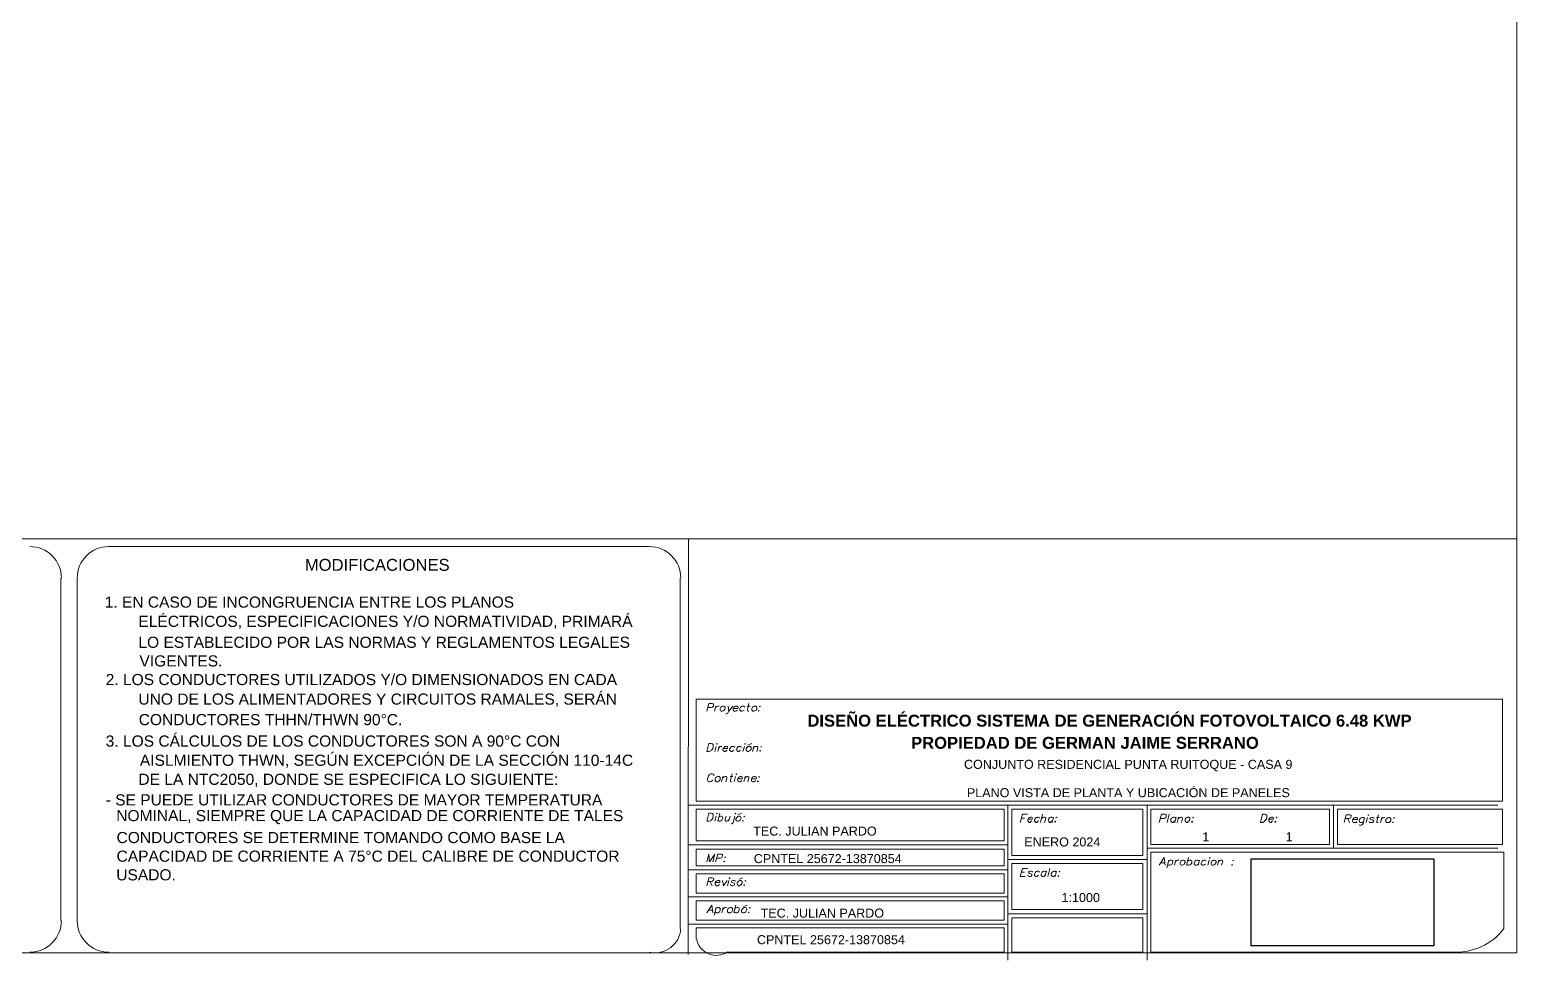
# Model space of a CAD drawing. Header units: millimetres. Extents: x 1187 to 4880, y 1334 to 3830.
# Drawn here: x 3444 to 4880, y 1334 to 2233 of the extents above; entities that cross this region are included whole.
import ezdxf

# ---------------------------------------------------------------- set-up
doc = ezdxf.new("R2010")
doc.units = ezdxf.units.MM
doc.layers.add('PDF_Geometría', color=7, linetype='Continuous')
doc.layers.add('PDF_Texto', color=7, linetype='Continuous')
doc.styles.add('PDF Arial', font='arial.ttf')
doc.styles.add('PDF Arial Bold', font='')
doc.styles.get('PDF Arial Bold').set_extended_font_data('Arial', bold=True)

msp = doc.modelspace()

# ---------------------------------------------------------------- linework, layer by layer
at = {"layer": 'PDF_Geometría', "lineweight": 9}
for points in [[(1187, 3830.1), (4879.6, 3830.1), (4879.6, 1341.5), (1187, 1341.5)], [(4098.3, 1578.4), (4101.4, 1578.4), (4102.8, 1578.7), (4103.1, 1579.1), (4103.8, 1579.8), (4104.1, 1581.1), (4103.8, 1581.8), (4103.4, 1582.1), (4102.4, 1582.5), (4099.4, 1582.5), (4097.3, 1575), (4099.4, 1582.5), (4102.4, 1582.5), (4103.4, 1582.1), (4103.8, 1581.8), (4104.1, 1581.1), (4103.8, 1579.8), (4103.1, 1579.1), (4102.8, 1578.7), (4101.4, 1578.4)], [(4138.1, 1575), (4137.4, 1575), (4136.7, 1575.3), (4136.7, 1576.4), (4138.1, 1582.5), (4136.7, 1576.4), (4136.7, 1575.3), (4137.4, 1575)], [(4106.2, 1579.8), (4104.8, 1575)], [(4109.2, 1579.8), (4107.9, 1579.8), (4107.2, 1579.4), (4106.2, 1578.7), (4105.5, 1577.7), (4106.2, 1578.7), (4107.2, 1579.4), (4107.9, 1579.8)], [(4112.6, 1579.8), (4111.9, 1579.4), (4110.9, 1578.7), (4110.2, 1577.7), (4110.2, 1577), (4110.2, 1576), (4110.6, 1575.3), (4111.3, 1575), (4112.3, 1575), (4113.3, 1575.3), (4114, 1576), (4114.7, 1577), (4115, 1577.7), (4115, 1578.7), (4114.3, 1579.4), (4113.6, 1579.8)], [(4112.6, 1579.8), (4111.9, 1579.4), (4110.9, 1578.7), (4110.2, 1577.7), (4110.2, 1577), (4110.2, 1576), (4110.6, 1575.3), (4111.3, 1575), (4112.3, 1575), (4113.3, 1575.3), (4114, 1576), (4114.7, 1577), (4115, 1577.7), (4115, 1578.7), (4114.3, 1579.4), (4113.6, 1579.8)], [(4115.7, 1572.3), (4116.7, 1572.3), (4117.4, 1572.6), (4118.7, 1575), (4117.4, 1572.6), (4116.7, 1572.3)], [(4122.5, 1579.8), (4118.7, 1575), (4118.1, 1579.8), (4118.7, 1575)], [(4126.9, 1576), (4125.9, 1575.3), (4125.2, 1575), (4123.8, 1575), (4123.5, 1575.3), (4122.8, 1576), (4122.8, 1577), (4122.8, 1577.7), (4123.5, 1578.7), (4124.5, 1579.4), (4125.2, 1579.8), (4126.6, 1579.8), (4126.9, 1579.4), (4127.2, 1579.1), (4127.6, 1578.4), (4127.2, 1577.7), (4122.8, 1577.7), (4127.2, 1577.7), (4127.6, 1578.4), (4127.2, 1579.1), (4126.9, 1579.4), (4126.6, 1579.8), (4125.2, 1579.8), (4124.5, 1579.4), (4123.5, 1578.7), (4122.8, 1577.7), (4122.8, 1577), (4122.8, 1576), (4123.5, 1575.3), (4123.8, 1575), (4125.2, 1575), (4125.9, 1575.3)], [(4133.3, 1576), (4132.3, 1575.3), (4131.6, 1575), (4130.3, 1575), (4129.9, 1575.3), (4129.3, 1576), (4129.3, 1577), (4129.3, 1577.7), (4129.9, 1578.7), (4131, 1579.4), (4131.6, 1579.8), (4133, 1579.8), (4133.3, 1579.4), (4134, 1578.7), (4133.3, 1579.4), (4133, 1579.8), (4131.6, 1579.8), (4131, 1579.4), (4129.9, 1578.7), (4129.3, 1577.7), (4129.3, 1577), (4129.3, 1576), (4129.9, 1575.3), (4130.3, 1575), (4131.6, 1575), (4132.3, 1575.3)], [(4139.1, 1579.8), (4136.4, 1579.8)], [(4143.2, 1579.8), (4142.5, 1579.4), (4141.5, 1578.7), (4140.8, 1577.7), (4140.8, 1577), (4140.8, 1576), (4141.5, 1575.3), (4141.8, 1575), (4143.2, 1575), (4143.9, 1575.3), (4144.9, 1576), (4145.6, 1577), (4145.6, 1577.7), (4145.6, 1578.7), (4144.9, 1579.4), (4144.6, 1579.8)], [(4143.2, 1579.8), (4142.5, 1579.4), (4141.5, 1578.7), (4140.8, 1577.7), (4140.8, 1577), (4140.8, 1576), (4141.5, 1575.3), (4141.8, 1575), (4143.2, 1575), (4143.9, 1575.3), (4144.9, 1576), (4145.6, 1577), (4145.6, 1577.7), (4145.6, 1578.7), (4144.9, 1579.4), (4144.6, 1579.8)], [(4147.6, 1575.7), (4147.3, 1575.3), (4147.3, 1575), (4148, 1575.3)], [(4147.6, 1575.7), (4147.3, 1575.3), (4147.3, 1575), (4148, 1575.3)], [(4148.6, 1579.8), (4148.3, 1579.4), (4148.6, 1579.1), (4149, 1579.4)], [(4148.6, 1579.8), (4148.3, 1579.4), (4148.6, 1579.1), (4149, 1579.4)], [(4097.3, 1535.9), (4099.4, 1543.7), (4101.7, 1543.7), (4102.8, 1543.4), (4103.4, 1542.7), (4103.4, 1541.7), (4103.4, 1540.7), (4103.1, 1539), (4102.4, 1538), (4101.7, 1537.3), (4101.1, 1536.6), (4099.7, 1535.9)], [(4106.8, 1543.4), (4107.2, 1543.1), (4107.5, 1543.4), (4107.2, 1543.7)], [(4133.7, 1543.4), (4134, 1543.1), (4134.4, 1543.4), (4134.4, 1543.7)], [(4137.8, 1541), (4137.1, 1540.7), (4136.1, 1540), (4135.4, 1539), (4135.4, 1538.3), (4135.4, 1537.3), (4136.1, 1536.6), (4136.4, 1535.9), (4137.8, 1535.9), (4138.4, 1536.6), (4139.5, 1537.3), (4140.1, 1538.3), (4140.1, 1539), (4140.1, 1540), (4139.5, 1540.7), (4139.1, 1541)], [(4149, 1536.9), (4148.6, 1536.6), (4149, 1535.9), (4149.3, 1536.6)], [(4150.3, 1541), (4149.7, 1540.7), (4150, 1540.3), (4150.3, 1540.7)], [(4103.1, 1508.7), (4102.8, 1508), (4101.7, 1507), (4100.7, 1506.7), (4099.4, 1506.7), (4098.7, 1507), (4098.3, 1508), (4098, 1508.7), (4098, 1509.7), (4098.7, 1511.4), (4099, 1512.5), (4099.7, 1513.5), (4100.7, 1514.2), (4101.4, 1514.5), (4102.8, 1514.5), (4103.4, 1514.2), (4104.1, 1513.5), (4104.1, 1512.5), (4104.1, 1513.5), (4103.4, 1514.2), (4102.8, 1514.5), (4101.4, 1514.5), (4100.7, 1514.2), (4099.7, 1513.5), (4099, 1512.5), (4098.7, 1511.4), (4098, 1509.7), (4098, 1508.7), (4098.3, 1508), (4098.7, 1507), (4099.4, 1506.7), (4100.7, 1506.7), (4101.7, 1507), (4102.8, 1508)], [(4107.9, 1511.8), (4107.2, 1511.4), (4106.2, 1510.8), (4105.5, 1509.7), (4105.5, 1509.1), (4105.5, 1508), (4106.2, 1507), (4106.5, 1506.7), (4107.9, 1506.7), (4108.5, 1507), (4109.6, 1508), (4110.2, 1509.1), (4110.2, 1509.7), (4110.2, 1510.8), (4109.6, 1511.4), (4109.2, 1511.8)], [(4107.9, 1511.8), (4107.2, 1511.4), (4106.2, 1510.8), (4105.5, 1509.7), (4105.5, 1509.1), (4105.5, 1508), (4106.2, 1507), (4106.5, 1506.7), (4107.9, 1506.7), (4108.5, 1507), (4109.6, 1508), (4110.2, 1509.1), (4110.2, 1509.7), (4110.2, 1510.8), (4109.6, 1511.4), (4109.2, 1511.8)], [(4113, 1511.8), (4111.6, 1506.7)], [(4115.7, 1506.7), (4116.7, 1510.4), (4116.7, 1511.4), (4116, 1511.8), (4115, 1511.8), (4114, 1511.4), (4112.6, 1510.4), (4114, 1511.4), (4115, 1511.8), (4116, 1511.8), (4116.7, 1511.4), (4116.7, 1510.4)], [(4122.5, 1511.8), (4119.8, 1511.8)], [(4121.5, 1506.7), (4120.8, 1506.7), (4120.1, 1507), (4120.1, 1508.4), (4121.8, 1514.5), (4120.1, 1508.4), (4120.1, 1507), (4120.8, 1506.7)], [(4123.8, 1506.7), (4125.2, 1511.8)], [(4125.5, 1514.2), (4125.9, 1513.8), (4126.2, 1514.2), (4125.9, 1514.5)], [(4125.5, 1514.2), (4125.9, 1513.8), (4126.2, 1514.2), (4125.9, 1514.5)], [(4131, 1508), (4130.3, 1507), (4129.3, 1506.7), (4128.2, 1506.7), (4127.6, 1507), (4127.2, 1508), (4126.9, 1509.1), (4127.2, 1509.7), (4127.9, 1510.8), (4128.9, 1511.4), (4129.6, 1511.8), (4130.6, 1511.8), (4131.3, 1511.4), (4131.6, 1511.1), (4131.6, 1510.4), (4131.6, 1509.7), (4127.2, 1509.7), (4131.6, 1509.7), (4131.6, 1510.4), (4131.6, 1511.1), (4131.3, 1511.4), (4130.6, 1511.8), (4129.6, 1511.8), (4128.9, 1511.4), (4127.9, 1510.8), (4127.2, 1509.7), (4126.9, 1509.1), (4127.2, 1508), (4127.6, 1507), (4128.2, 1506.7), (4129.3, 1506.7), (4130.3, 1507)], [(4134.4, 1511.8), (4133, 1506.7)], [(4137.1, 1506.7), (4137.8, 1510.4), (4137.8, 1511.4), (4137.1, 1511.8), (4136.1, 1511.8), (4135.4, 1511.4), (4134, 1510.4), (4135.4, 1511.4), (4136.1, 1511.8), (4137.1, 1511.8), (4137.8, 1511.4), (4137.8, 1510.4)], [(4144.6, 1508), (4143.5, 1507), (4142.9, 1506.7), (4141.5, 1506.7), (4140.8, 1507), (4140.5, 1508), (4140.5, 1509.1), (4140.5, 1509.7), (4141.2, 1510.8), (4142.2, 1511.4), (4142.9, 1511.8), (4143.9, 1511.8), (4144.6, 1511.4), (4144.9, 1511.1), (4145.2, 1510.4), (4144.9, 1509.7), (4140.5, 1509.7), (4144.9, 1509.7), (4145.2, 1510.4), (4144.9, 1511.1), (4144.6, 1511.4), (4143.9, 1511.8), (4142.9, 1511.8), (4142.2, 1511.4), (4141.2, 1510.8), (4140.5, 1509.7), (4140.5, 1509.1), (4140.5, 1508), (4140.8, 1507), (4141.5, 1506.7), (4142.9, 1506.7), (4143.5, 1507)], [(4148, 1511.8), (4147.6, 1511.4), (4148, 1511.1), (4148.3, 1511.4)], [(4148, 1511.8), (4147.6, 1511.4), (4148, 1511.1), (4148.3, 1511.4)], [(4146.9, 1507.7), (4146.3, 1507), (4146.6, 1506.7), (4147.3, 1507)], [(4146.9, 1507.7), (4146.3, 1507), (4146.6, 1506.7), (4147.3, 1507)], [(4097.3, 1468.6), (4099.4, 1476.4), (4101.7, 1476.4), (4102.8, 1476.1), (4103.4, 1475.1), (4103.4, 1474.4), (4103.4, 1473.4), (4103.1, 1471.7), (4102.4, 1470.7), (4101.7, 1469.6), (4101.1, 1469), (4099.7, 1468.6)], [(4097.3, 1468.6), (4099.4, 1476.4), (4101.7, 1476.4), (4102.8, 1476.1), (4103.4, 1475.1), (4103.4, 1474.4), (4103.4, 1473.4), (4103.1, 1471.7), (4102.4, 1470.7), (4101.7, 1469.6), (4101.1, 1469), (4099.7, 1468.6)], [(4105.1, 1468.6), (4106.5, 1473.7)], [(4106.8, 1476.1), (4107.2, 1475.4), (4107.5, 1476.1), (4107.2, 1476.4)], [(4106.8, 1476.1), (4107.2, 1475.4), (4107.5, 1476.1), (4107.2, 1476.4)], [(4109.9, 1476.4), (4107.9, 1468.6)], [(4107.9, 1469.6), (4108.5, 1469), (4109.2, 1468.6), (4110.2, 1468.6), (4110.9, 1469), (4111.9, 1469.6), (4112.6, 1471), (4113, 1471.7), (4112.6, 1472.7), (4112.3, 1473.4), (4111.6, 1473.7), (4110.6, 1473.7), (4109.6, 1473.4), (4108.9, 1472.7), (4109.6, 1473.4), (4110.6, 1473.7), (4111.6, 1473.7), (4112.3, 1473.4), (4112.6, 1472.7), (4113, 1471.7), (4112.6, 1471), (4111.9, 1469.6), (4110.9, 1469), (4110.2, 1468.6), (4109.2, 1468.6), (4108.5, 1469)], [(4119.1, 1470.3), (4117.7, 1469), (4116.7, 1468.6), (4115.7, 1468.6), (4115, 1469), (4115, 1470.3), (4116, 1473.7), (4115, 1470.3), (4115, 1469), (4115.7, 1468.6), (4116.7, 1468.6), (4117.7, 1469)], [(4118.4, 1468.6), (4119.8, 1473.7)], [(4120.8, 1466.2), (4121.5, 1466.2), (4122.1, 1466.6), (4122.8, 1467.6), (4124.5, 1473.7), (4122.8, 1467.6), (4122.1, 1466.6), (4121.5, 1466.2)], [(4124.9, 1476.1), (4125.2, 1475.4), (4125.5, 1476.1), (4125.2, 1476.4)], [(4124.9, 1476.1), (4125.2, 1475.4), (4125.5, 1476.1), (4125.2, 1476.4)], [(4128.2, 1473.7), (4127.2, 1473.4), (4126.6, 1472.7), (4125.9, 1471.7), (4125.5, 1471), (4125.5, 1469.6), (4126.2, 1469), (4126.9, 1468.6), (4127.9, 1468.6), (4128.6, 1469), (4129.6, 1469.6), (4130.3, 1471), (4130.6, 1471.7), (4130.3, 1472.7), (4129.9, 1473.4), (4129.3, 1473.7)], [(4128.2, 1473.7), (4127.2, 1473.4), (4126.6, 1472.7), (4125.9, 1471.7), (4125.5, 1471), (4125.5, 1469.6), (4126.2, 1469), (4126.9, 1468.6), (4127.9, 1468.6), (4128.6, 1469), (4129.6, 1469.6), (4130.3, 1471), (4130.6, 1471.7), (4130.3, 1472.7), (4129.9, 1473.4), (4129.3, 1473.7)], [(4131, 1476.4), (4127.2, 1474.7)], [(4132.3, 1469.3), (4132, 1469), (4132.3, 1468.6), (4132.7, 1469)], [(4132.3, 1469.3), (4132, 1469), (4132.3, 1468.6), (4132.7, 1469)], [(4133.7, 1473.7), (4133, 1473.4), (4133.3, 1473), (4134, 1473.4)], [(4133.7, 1473.7), (4133, 1473.4), (4133.3, 1473), (4134, 1473.4)], [(4406.9, 1475.4), (4402.2, 1475.4), (4400.1, 1467.6), (4402.2, 1475.4)], [(4404.2, 1471.7), (4401.1, 1471.7)], [(4411.3, 1469), (4410.3, 1468.3), (4409.6, 1467.6), (4408.6, 1467.6), (4407.9, 1468.3), (4407.3, 1469), (4407.3, 1470), (4407.6, 1470.7), (4407.9, 1471.7), (4409, 1472.4), (4410, 1472.7), (4411, 1472.7), (4411.7, 1472.4), (4411.7, 1472), (4412, 1471.3), (4411.7, 1470.7), (4407.6, 1470.7), (4411.7, 1470.7), (4412, 1471.3), (4411.7, 1472), (4411.7, 1472.4), (4411, 1472.7), (4410, 1472.7), (4409, 1472.4), (4407.9, 1471.7), (4407.6, 1470.7), (4407.3, 1470), (4407.3, 1469), (4407.9, 1468.3), (4408.6, 1467.6), (4409.6, 1467.6), (4410.3, 1468.3)], [(4417.8, 1469), (4416.8, 1468.3), (4416.1, 1467.6), (4415.1, 1467.6), (4414.4, 1468.3), (4413.7, 1469), (4413.7, 1470), (4414, 1470.7), (4414.7, 1471.7), (4415.4, 1472.4), (4416.4, 1472.7), (4417.4, 1472.7), (4418.1, 1472.4), (4418.5, 1471.7), (4418.1, 1472.4), (4417.4, 1472.7), (4416.4, 1472.7), (4415.4, 1472.4), (4414.7, 1471.7), (4414, 1470.7), (4413.7, 1470), (4413.7, 1469), (4414.4, 1468.3), (4415.1, 1467.6), (4416.1, 1467.6), (4416.8, 1468.3)], [(4421.5, 1475.4), (4419.5, 1467.6)], [(4423.6, 1467.6), (4424.6, 1471.3), (4424.6, 1472.4), (4423.9, 1472.7), (4422.9, 1472.7), (4421.9, 1472.4), (4420.5, 1471.3), (4421.9, 1472.4), (4422.9, 1472.7), (4423.9, 1472.7), (4424.6, 1472.4), (4424.6, 1471.3)], [(4431, 1469), (4430, 1468.3), (4429.3, 1467.6), (4428.3, 1467.6), (4427.6, 1468.3), (4427.3, 1469), (4427, 1470), (4427.3, 1470.7), (4428, 1471.7), (4428.7, 1472.4), (4429.7, 1472.7), (4430.7, 1472.7), (4431.4, 1472.4), (4431.7, 1471.7), (4431.4, 1472.4), (4430.7, 1472.7), (4429.7, 1472.7), (4428.7, 1472.4), (4428, 1471.7), (4427.3, 1470.7), (4427, 1470), (4427.3, 1469), (4427.6, 1468.3), (4428.3, 1467.6), (4429.3, 1467.6), (4430, 1468.3)], [(4430.7, 1467.6), (4432.1, 1472.7)], [(4433.8, 1468.6), (4433.4, 1468.3), (4433.8, 1467.6), (4434.1, 1468.3)], [(4433.8, 1468.6), (4433.4, 1468.3), (4433.8, 1467.6), (4434.1, 1468.3)], [(4435.1, 1472.7), (4434.4, 1472.4), (4434.8, 1472), (4435.5, 1472.4)], [(4435.1, 1472.7), (4434.4, 1472.4), (4434.8, 1472), (4435.5, 1472.4)], [(4535.4, 1471.3), (4538.4, 1471.3), (4539.8, 1471.7), (4540.1, 1472), (4540.8, 1472.7), (4541.1, 1474.1), (4540.8, 1474.7), (4540.8, 1475.1), (4539.8, 1475.4), (4536.4, 1475.4), (4534.3, 1467.6), (4536.4, 1475.4), (4539.8, 1475.4), (4540.8, 1475.1), (4540.8, 1474.7), (4541.1, 1474.1), (4540.8, 1472.7), (4540.1, 1472), (4539.8, 1471.7), (4538.4, 1471.3)], [(4543.9, 1475.4), (4541.8, 1467.6)], [(4549.3, 1469), (4548.6, 1468.3), (4547.6, 1467.6), (4546.6, 1467.6), (4545.9, 1468.3), (4545.6, 1469), (4545.6, 1470), (4545.6, 1470.7), (4546.2, 1471.7), (4547.3, 1472.4), (4547.9, 1472.7), (4549, 1472.7), (4549.6, 1472.4), (4550.3, 1471.7), (4549.6, 1472.4), (4549, 1472.7), (4547.9, 1472.7), (4547.3, 1472.4), (4546.2, 1471.7), (4545.6, 1470.7), (4545.6, 1470), (4545.6, 1469), (4545.9, 1468.3), (4546.6, 1467.6), (4547.6, 1467.6), (4548.6, 1468.3)], [(4549.3, 1467.6), (4550.7, 1472.7)], [(4553, 1472.7), (4551.7, 1467.6)], [(4555.8, 1467.6), (4556.8, 1471.3), (4556.4, 1472.4), (4555.8, 1472.7), (4554.7, 1472.7), (4554.1, 1472.4), (4552.7, 1471.3), (4554.1, 1472.4), (4554.7, 1472.7), (4555.8, 1472.7), (4556.4, 1472.4), (4556.8, 1471.3)], [(4561.5, 1472.7), (4560.9, 1472.4), (4559.8, 1471.7), (4559.2, 1470.7), (4559.2, 1470), (4559.2, 1469), (4559.8, 1468.3), (4560.2, 1467.6), (4561.5, 1467.6), (4562.2, 1468.3), (4563.2, 1469), (4563.9, 1470), (4563.9, 1470.7), (4563.9, 1471.7), (4563.2, 1472.4), (4562.9, 1472.7)], [(4561.5, 1472.7), (4560.9, 1472.4), (4559.8, 1471.7), (4559.2, 1470.7), (4559.2, 1470), (4559.2, 1469), (4559.8, 1468.3), (4560.2, 1467.6), (4561.5, 1467.6), (4562.2, 1468.3), (4563.2, 1469), (4563.9, 1470), (4563.9, 1470.7), (4563.9, 1471.7), (4563.2, 1472.4), (4562.9, 1472.7)], [(4566, 1468.6), (4565.6, 1468.3), (4565.6, 1467.6), (4566.3, 1468.3)], [(4566, 1468.6), (4565.6, 1468.3), (4565.6, 1467.6), (4566.3, 1468.3)], [(4567, 1472.7), (4566.6, 1472.4), (4567, 1472), (4567.3, 1472.4)], [(4567, 1472.7), (4566.6, 1472.4), (4567, 1472), (4567.3, 1472.4)], [(4631.9, 1467.6), (4633.9, 1475.4), (4636.3, 1475.4), (4637.3, 1475.1), (4638, 1474.4), (4638, 1473.4), (4638, 1472.4), (4637.7, 1470.7), (4637, 1469.6), (4636.3, 1469), (4635.6, 1468.3), (4634.3, 1467.6)], [(4631.9, 1467.6), (4633.9, 1475.4), (4636.3, 1475.4), (4637.3, 1475.1), (4638, 1474.4), (4638, 1473.4), (4638, 1472.4), (4637.7, 1470.7), (4637, 1469.6), (4636.3, 1469), (4635.6, 1468.3), (4634.3, 1467.6)], [(4644.1, 1469), (4643.1, 1468.3), (4642.4, 1467.6), (4641.1, 1467.6), (4640.7, 1468.3), (4640, 1469), (4640, 1470), (4640, 1470.7), (4640.7, 1471.7), (4641.7, 1472.4), (4642.4, 1472.7), (4643.8, 1472.7), (4644.1, 1472.4), (4644.5, 1472), (4644.8, 1471.3), (4644.5, 1470.7), (4640, 1470.7), (4644.5, 1470.7), (4644.8, 1471.3), (4644.5, 1472), (4644.1, 1472.4), (4643.8, 1472.7), (4642.4, 1472.7), (4641.7, 1472.4), (4640.7, 1471.7), (4640, 1470.7), (4640, 1470), (4640, 1469), (4640.7, 1468.3), (4641.1, 1467.6), (4642.4, 1467.6), (4643.1, 1468.3)], [(4646.5, 1468.6), (4646.2, 1468.3), (4646.2, 1467.6), (4646.8, 1468.3)], [(4646.5, 1468.6), (4646.2, 1468.3), (4646.2, 1467.6), (4646.8, 1468.3)], [(4647.5, 1472.7), (4647.2, 1472.4), (4647.5, 1472), (4647.9, 1472.4)], [(4647.5, 1472.7), (4647.2, 1472.4), (4647.5, 1472), (4647.9, 1472.4)], [(4713.8, 1471.3), (4717.2, 1471.3), (4718.2, 1471.7), (4718.9, 1472), (4719.2, 1472.7), (4719.6, 1473.4), (4719.6, 1474.1), (4719.2, 1474.4), (4718.2, 1474.7), (4714.8, 1474.7), (4712.8, 1467.3), (4714.8, 1474.7), (4718.2, 1474.7), (4719.2, 1474.4), (4719.6, 1474.1), (4719.6, 1473.4), (4719.2, 1472.7), (4718.9, 1472), (4718.2, 1471.7), (4717.2, 1471.3)], [(4717.9, 1467.3), (4716.5, 1471.3)], [(4725, 1468.3), (4724.3, 1467.6), (4723.3, 1467.3), (4722.3, 1467.3), (4721.6, 1467.6), (4721.3, 1468.3), (4720.9, 1469.3), (4721.3, 1470.3), (4721.9, 1471.3), (4722.6, 1472), (4723.6, 1472.4), (4724.7, 1472.4), (4725.3, 1472), (4725.7, 1471.7), (4725.7, 1471), (4725.7, 1470.3), (4721.3, 1470.3), (4725.7, 1470.3), (4725.7, 1471), (4725.7, 1471.7), (4725.3, 1472), (4724.7, 1472.4), (4723.6, 1472.4), (4722.6, 1472), (4721.9, 1471.3), (4721.3, 1470.3), (4720.9, 1469.3), (4721.3, 1468.3), (4721.6, 1467.6), (4722.3, 1467.3), (4723.3, 1467.3), (4724.3, 1467.6)], [(4727.4, 1465.2), (4728.1, 1464.9), (4729.1, 1464.9), (4730.1, 1465.2), (4730.4, 1465.6), (4731.1, 1466.6), (4732.5, 1472.4), (4731.1, 1466.6), (4730.4, 1465.6), (4730.1, 1465.2), (4729.1, 1464.9), (4728.1, 1464.9)], [(4731.5, 1468.3), (4730.8, 1467.6), (4729.8, 1467.3), (4728.7, 1467.3), (4728.1, 1467.6), (4727.7, 1468.3), (4727.4, 1469.3), (4727.7, 1470.3), (4728.4, 1471.3), (4729.4, 1472), (4730.1, 1472.4), (4731.1, 1472.4), (4731.8, 1472), (4732.5, 1471.3), (4731.8, 1472), (4731.1, 1472.4), (4730.1, 1472.4), (4729.4, 1472), (4728.4, 1471.3), (4727.7, 1470.3), (4727.4, 1469.3), (4727.7, 1468.3), (4728.1, 1467.6), (4728.7, 1467.3), (4729.8, 1467.3), (4730.8, 1467.6)], [(4734.2, 1467.3), (4735.5, 1472.4)], [(4735.9, 1474.4), (4735.9, 1474.1), (4736.5, 1474.4), (4736.2, 1474.7)], [(4735.9, 1474.4), (4735.9, 1474.1), (4736.5, 1474.4), (4736.2, 1474.7)], [(4736.9, 1468.3), (4737.2, 1467.6), (4738.2, 1467.3), (4739.3, 1467.3), (4740.3, 1467.6), (4741, 1468.3), (4741, 1468.6), (4741, 1469.3), (4740.3, 1470), (4738.6, 1470.3), (4737.9, 1470.7), (4737.6, 1471.3), (4738.2, 1472), (4739.6, 1472.4), (4740.6, 1472.4), (4741.6, 1472), (4741.6, 1471.3), (4741.6, 1472), (4740.6, 1472.4), (4739.6, 1472.4), (4738.2, 1472), (4737.6, 1471.3), (4737.9, 1470.7), (4738.6, 1470.3), (4740.3, 1470), (4741, 1469.3), (4741, 1468.6), (4741, 1468.3), (4740.3, 1467.6), (4739.3, 1467.3), (4738.2, 1467.3), (4737.2, 1467.6)], [(4746.7, 1472.4), (4744, 1472.4)], [(4745.7, 1467.3), (4745, 1467.3), (4744.4, 1467.6), (4744.4, 1468.6), (4746.1, 1474.7), (4744.4, 1468.6), (4744.4, 1467.6), (4745, 1467.3)], [(4749.1, 1472.4), (4747.8, 1467.3)], [(4752.2, 1472.4), (4751.2, 1472.4), (4750.1, 1472), (4749.1, 1471.3), (4748.8, 1470.3), (4749.1, 1471.3), (4750.1, 1472), (4751.2, 1472.4)], [(4755.6, 1472.4), (4754.9, 1472), (4753.9, 1471.3), (4753.2, 1470.3), (4753.2, 1469.3), (4753.2, 1468.3), (4753.5, 1467.6), (4754.2, 1467.3), (4755.6, 1467.3), (4756.3, 1467.6), (4757.3, 1468.3), (4758, 1469.3), (4758, 1470.3), (4758, 1471.3), (4757.3, 1472), (4756.6, 1472.4)], [(4755.6, 1472.4), (4754.9, 1472), (4753.9, 1471.3), (4753.2, 1470.3), (4753.2, 1469.3), (4753.2, 1468.3), (4753.5, 1467.6), (4754.2, 1467.3), (4755.6, 1467.3), (4756.3, 1467.6), (4757.3, 1468.3), (4758, 1469.3), (4758, 1470.3), (4758, 1471.3), (4757.3, 1472), (4756.6, 1472.4)], [(4760, 1467.9), (4759.3, 1467.6), (4759.7, 1467.3), (4760.3, 1467.6)], [(4760, 1467.9), (4759.3, 1467.6), (4759.7, 1467.3), (4760.3, 1467.6)], [(4761, 1472.4), (4760.7, 1472), (4761, 1471.7), (4761.4, 1472)], [(4761, 1472.4), (4760.7, 1472), (4761, 1471.7), (4761.4, 1472)], [(4103.1, 1429.5), (4105.1, 1437), (4100, 1429.5), (4099.4, 1437), (4097.3, 1429.5), (4099.4, 1437), (4100, 1429.5), (4105.1, 1437)], [(4106.8, 1432.9), (4110.2, 1432.9), (4111.3, 1433.3), (4111.9, 1433.6), (4112.3, 1434.3), (4112.6, 1435.7), (4112.6, 1436.3), (4112.3, 1436.7), (4111.3, 1437), (4107.9, 1437), (4105.8, 1429.5), (4107.9, 1437), (4111.3, 1437), (4112.3, 1436.7), (4112.6, 1436.3), (4112.6, 1435.7), (4112.3, 1434.3), (4111.9, 1433.6), (4111.3, 1433.3), (4110.2, 1432.9)], [(4114, 1430.2), (4113.6, 1429.9), (4114, 1429.5), (4114.3, 1429.9)], [(4114, 1430.2), (4113.6, 1429.9), (4114, 1429.5), (4114.3, 1429.9)], [(4115.3, 1434.3), (4114.7, 1434), (4115, 1433.6), (4115.3, 1434)], [(4115.3, 1434.3), (4114.7, 1434), (4115, 1433.6), (4115.3, 1434)], [(4404.9, 1415.3), (4400.1, 1415.3), (4402.2, 1423.1), (4406.9, 1423.1), (4402.2, 1423.1), (4400.1, 1415.3)], [(4428.7, 1423.1), (4426.6, 1415.3)], [(4540.1, 1426.1), (4539.1, 1433.6), (4534.3, 1426.1), (4539.1, 1433.6)], [(4539.4, 1428.5), (4536, 1428.5)], [(4541.5, 1423.8), (4543.5, 1431.2)], [(4542.5, 1427.2), (4542.8, 1426.5), (4543.5, 1426.1), (4544.5, 1426.1), (4545.6, 1426.5), (4546.6, 1427.2), (4546.9, 1428.2), (4547.3, 1428.9), (4547.3, 1430.2), (4546.6, 1430.9), (4545.9, 1431.2), (4544.9, 1431.2), (4544.2, 1430.9), (4543.2, 1430.2), (4544.2, 1430.9), (4544.9, 1431.2), (4545.9, 1431.2), (4546.6, 1430.9), (4547.3, 1430.2), (4547.3, 1428.9), (4546.9, 1428.2), (4546.6, 1427.2), (4545.6, 1426.5), (4544.5, 1426.1), (4543.5, 1426.1), (4542.8, 1426.5)], [(4550.3, 1431.2), (4549, 1426.1)], [(4553.4, 1431.2), (4552, 1431.2), (4551.3, 1430.9), (4550.3, 1430.2), (4549.6, 1428.9), (4550.3, 1430.2), (4551.3, 1430.9), (4552, 1431.2)], [(4556.8, 1431.2), (4556.1, 1430.9), (4555.1, 1430.2), (4554.4, 1428.9), (4554.4, 1428.2), (4554.4, 1427.2), (4554.7, 1426.5), (4555.4, 1426.1), (4556.4, 1426.1), (4557.5, 1426.5), (4558.5, 1427.2), (4558.8, 1428.2), (4559.2, 1428.9), (4559.2, 1430.2), (4558.5, 1430.9), (4557.8, 1431.2)], [(4556.8, 1431.2), (4556.1, 1430.9), (4555.1, 1430.2), (4554.4, 1428.9), (4554.4, 1428.2), (4554.4, 1427.2), (4554.7, 1426.5), (4555.4, 1426.1), (4556.4, 1426.1), (4557.5, 1426.5), (4558.5, 1427.2), (4558.8, 1428.2), (4559.2, 1428.9), (4559.2, 1430.2), (4558.5, 1430.9), (4557.8, 1431.2)], [(4562.6, 1433.6), (4560.5, 1426.1)], [(4560.9, 1427.2), (4561.2, 1426.5), (4561.9, 1426.1), (4563.2, 1426.1), (4563.9, 1426.5), (4564.9, 1427.2), (4565.6, 1428.2), (4565.6, 1428.9), (4565.6, 1430.2), (4564.9, 1430.9), (4564.3, 1431.2), (4563.2, 1431.2), (4562.6, 1430.9), (4561.5, 1430.2), (4562.6, 1430.9), (4563.2, 1431.2), (4564.3, 1431.2), (4564.9, 1430.9), (4565.6, 1430.2), (4565.6, 1428.9), (4565.6, 1428.2), (4564.9, 1427.2), (4563.9, 1426.5), (4563.2, 1426.1), (4561.9, 1426.1), (4561.2, 1426.5)], [(4572.1, 1427.2), (4571.1, 1426.5), (4570.4, 1426.1), (4569.4, 1426.1), (4568.7, 1426.5), (4568, 1427.2), (4568, 1428.2), (4568.3, 1428.9), (4568.7, 1430.2), (4569.7, 1430.9), (4570.7, 1431.2), (4571.7, 1431.2), (4572.4, 1430.9), (4572.8, 1430.2), (4572.4, 1430.9), (4571.7, 1431.2), (4570.7, 1431.2), (4569.7, 1430.9), (4568.7, 1430.2), (4568.3, 1428.9), (4568, 1428.2), (4568, 1427.2), (4568.7, 1426.5), (4569.4, 1426.1), (4570.4, 1426.1), (4571.1, 1426.5)], [(4571.7, 1426.1), (4573.1, 1431.2)], [(4578.9, 1427.2), (4577.8, 1426.5), (4577.2, 1426.1), (4576.1, 1426.1), (4575.5, 1426.5), (4574.8, 1427.2), (4574.8, 1428.2), (4575.1, 1428.9), (4575.8, 1430.2), (4576.5, 1430.9), (4577.5, 1431.2), (4578.5, 1431.2), (4579.2, 1430.9), (4579.5, 1430.2), (4579.2, 1430.9), (4578.5, 1431.2), (4577.5, 1431.2), (4576.5, 1430.9), (4575.8, 1430.2), (4575.1, 1428.9), (4574.8, 1428.2), (4574.8, 1427.2), (4575.5, 1426.5), (4576.1, 1426.1), (4577.2, 1426.1), (4577.8, 1426.5)], [(4581.2, 1426.1), (4582.6, 1431.2)], [(4582.6, 1433.3), (4582.9, 1432.9), (4583.3, 1433.3), (4583.3, 1433.6)], [(4582.6, 1433.3), (4582.9, 1432.9), (4583.3, 1433.3), (4583.3, 1433.6)], [(4586.7, 1431.2), (4586, 1430.9), (4585, 1430.2), (4584.3, 1428.9), (4584.3, 1428.2), (4584.3, 1427.2), (4584.6, 1426.5), (4585.3, 1426.1), (4586.3, 1426.1), (4587.4, 1426.5), (4588.4, 1427.2), (4588.7, 1428.2), (4589.1, 1428.9), (4589.1, 1430.2), (4588.4, 1430.9), (4587.7, 1431.2)], [(4586.7, 1431.2), (4586, 1430.9), (4585, 1430.2), (4584.3, 1428.9), (4584.3, 1428.2), (4584.3, 1427.2), (4584.6, 1426.5), (4585.3, 1426.1), (4586.3, 1426.1), (4587.4, 1426.5), (4588.4, 1427.2), (4588.7, 1428.2), (4589.1, 1428.9), (4589.1, 1430.2), (4588.4, 1430.9), (4587.7, 1431.2)], [(4591.8, 1431.2), (4590.4, 1426.1)], [(4594.5, 1426.1), (4595.5, 1429.9), (4595.2, 1430.9), (4594.8, 1431.2), (4593.5, 1431.2), (4592.8, 1430.9), (4591.4, 1429.9), (4592.8, 1430.9), (4593.5, 1431.2), (4594.8, 1431.2), (4595.2, 1430.9), (4595.5, 1429.9)], [(4604.7, 1426.8), (4604.4, 1426.5), (4604.7, 1426.1), (4605, 1426.5)], [(4604.7, 1426.8), (4604.4, 1426.5), (4604.7, 1426.1), (4605, 1426.5)], [(4605.7, 1431.2), (4605.4, 1430.9), (4605.7, 1430.6), (4606.1, 1430.9)], [(4605.7, 1431.2), (4605.4, 1430.9), (4605.7, 1430.6), (4606.1, 1430.9)], [(4098.3, 1410.5), (4101.7, 1410.5), (4102.8, 1410.9), (4103.1, 1411.2), (4103.8, 1411.9), (4104.1, 1412.6), (4103.8, 1413.2), (4103.4, 1413.6), (4102.4, 1413.9), (4099.4, 1413.9), (4097.3, 1406.4), (4099.4, 1413.9), (4102.4, 1413.9), (4103.4, 1413.6), (4103.8, 1413.2), (4104.1, 1412.6), (4103.8, 1411.9), (4103.1, 1411.2), (4102.8, 1410.9), (4101.7, 1410.5)], [(4102.4, 1406.4), (4100.7, 1410.5)], [(4109.6, 1407.5), (4108.5, 1406.8), (4107.9, 1406.4), (4106.5, 1406.4), (4106.2, 1406.8), (4105.5, 1407.5), (4105.5, 1408.5), (4105.5, 1409.5), (4106.2, 1410.5), (4107.2, 1411.2), (4107.9, 1411.5), (4109.2, 1411.5), (4109.6, 1411.2), (4109.9, 1410.9), (4110.2, 1410.2), (4109.9, 1409.5), (4105.5, 1409.5), (4109.9, 1409.5), (4110.2, 1410.2), (4109.9, 1410.9), (4109.6, 1411.2), (4109.2, 1411.5), (4107.9, 1411.5), (4107.2, 1411.2), (4106.2, 1410.5), (4105.5, 1409.5), (4105.5, 1408.5), (4105.5, 1407.5), (4106.2, 1406.8), (4106.5, 1406.4), (4107.9, 1406.4), (4108.5, 1406.8)], [(4117, 1411.5), (4113.6, 1406.4), (4112.6, 1411.5), (4113.6, 1406.4)], [(4117.4, 1406.4), (4118.7, 1411.5)], [(4119.1, 1413.6), (4119.4, 1413.2), (4119.8, 1413.6), (4119.4, 1413.9)], [(4119.1, 1413.6), (4119.4, 1413.2), (4119.8, 1413.6), (4119.4, 1413.9)], [(4120.4, 1407.5), (4120.4, 1406.8), (4121.5, 1406.4), (4122.5, 1406.4), (4123.8, 1406.8), (4124.2, 1407.5), (4124.2, 1407.8), (4124.2, 1408.5), (4123.5, 1408.8), (4121.8, 1409.5), (4121.1, 1409.8), (4121.1, 1410.5), (4121.5, 1411.2), (4122.8, 1411.5), (4123.8, 1411.5), (4124.9, 1411.2), (4124.9, 1410.5), (4124.9, 1411.2), (4123.8, 1411.5), (4122.8, 1411.5), (4121.5, 1411.2), (4121.1, 1410.5), (4121.1, 1409.8), (4121.8, 1409.5), (4123.5, 1408.8), (4124.2, 1408.5), (4124.2, 1407.8), (4124.2, 1407.5), (4123.8, 1406.8), (4122.5, 1406.4), (4121.5, 1406.4), (4120.4, 1406.8)], [(4129.3, 1411.5), (4128.6, 1411.2), (4127.6, 1410.5), (4126.9, 1409.5), (4126.6, 1408.5), (4126.9, 1407.5), (4127.2, 1406.8), (4127.9, 1406.4), (4128.9, 1406.4), (4129.9, 1406.8), (4130.6, 1407.5), (4131.3, 1408.5), (4131.6, 1409.5), (4131.6, 1410.5), (4131, 1411.2), (4130.3, 1411.5)], [(4129.3, 1411.5), (4128.6, 1411.2), (4127.6, 1410.5), (4126.9, 1409.5), (4126.6, 1408.5), (4126.9, 1407.5), (4127.2, 1406.8), (4127.9, 1406.4), (4128.9, 1406.4), (4129.9, 1406.8), (4130.6, 1407.5), (4131.3, 1408.5), (4131.6, 1409.5), (4131.6, 1410.5), (4131, 1411.2), (4130.3, 1411.5)], [(4132, 1413.9), (4128.6, 1412.6)], [(4134.7, 1411.5), (4134.4, 1411.2), (4134.4, 1410.9), (4135, 1411.2)], [(4134.7, 1411.5), (4134.4, 1411.2), (4134.4, 1410.9), (4135, 1411.2)], [(4404.2, 1419.4), (4401.1, 1419.4)], [(4407.3, 1416.6), (4407.6, 1415.6), (4408.6, 1415.3), (4409.6, 1415.3), (4410.7, 1415.6), (4411.3, 1416.6), (4411.3, 1417), (4411.3, 1417.7), (4410.7, 1418), (4409, 1418.3), (4408.3, 1418.7), (4407.9, 1419.4), (4408.6, 1420), (4410, 1420.4), (4411, 1420.4), (4412, 1420), (4412, 1419.4), (4412, 1420), (4411, 1420.4), (4410, 1420.4), (4408.6, 1420), (4407.9, 1419.4), (4408.3, 1418.7), (4409, 1418.3), (4410.7, 1418), (4411.3, 1417.7), (4411.3, 1417), (4411.3, 1416.6), (4410.7, 1415.6), (4409.6, 1415.3), (4408.6, 1415.3), (4407.6, 1415.6)], [(4417.8, 1416.6), (4416.8, 1415.6), (4416.1, 1415.3), (4415.1, 1415.3), (4414.4, 1415.6), (4413.7, 1416.6), (4413.7, 1417.7), (4414, 1418.3), (4414.7, 1419.4), (4415.4, 1420), (4416.4, 1420.4), (4417.4, 1420.4), (4418.1, 1420), (4418.5, 1419.4), (4418.1, 1420), (4417.4, 1420.4), (4416.4, 1420.4), (4415.4, 1420), (4414.7, 1419.4), (4414, 1418.3), (4413.7, 1417.7), (4413.7, 1416.6), (4414.4, 1415.6), (4415.1, 1415.3), (4416.1, 1415.3), (4416.8, 1415.6)], [(4424.2, 1416.6), (4423.2, 1415.6), (4422.5, 1415.3), (4421.5, 1415.3), (4420.8, 1415.6), (4420.2, 1416.6), (4420.2, 1417.7), (4420.5, 1418.3), (4421.2, 1419.4), (4421.9, 1420), (4422.9, 1420.4), (4423.9, 1420.4), (4424.6, 1420), (4424.9, 1419.4), (4424.6, 1420), (4423.9, 1420.4), (4422.9, 1420.4), (4421.9, 1420), (4421.2, 1419.4), (4420.5, 1418.3), (4420.2, 1417.7), (4420.2, 1416.6), (4420.8, 1415.6), (4421.5, 1415.3), (4422.5, 1415.3), (4423.2, 1415.6)], [(4423.9, 1415.3), (4425.3, 1420.4)], [(4434.1, 1416.6), (4433.1, 1415.6), (4432.4, 1415.3), (4431, 1415.3), (4430.7, 1415.6), (4430, 1416.6), (4430, 1417.7), (4430, 1418.3), (4430.7, 1419.4), (4431.7, 1420), (4432.4, 1420.4), (4433.8, 1420.4), (4434.1, 1420), (4434.8, 1419.4), (4434.1, 1420), (4433.8, 1420.4), (4432.4, 1420.4), (4431.7, 1420), (4430.7, 1419.4), (4430, 1418.3), (4430, 1417.7), (4430, 1416.6), (4430.7, 1415.6), (4431, 1415.3), (4432.4, 1415.3), (4433.1, 1415.6)], [(4433.8, 1415.3), (4435.1, 1420.4)], [(4436.8, 1416.3), (4436.5, 1415.6), (4436.5, 1415.3), (4437.2, 1415.6)], [(4436.8, 1416.3), (4436.5, 1415.6), (4436.5, 1415.3), (4437.2, 1415.6)], [(4437.8, 1420.4), (4437.5, 1420), (4437.8, 1419.7), (4438.2, 1420)], [(4437.8, 1420.4), (4437.5, 1420), (4437.8, 1419.7), (4438.2, 1420)], [(4133.3, 1407.1), (4133, 1406.8), (4133.3, 1406.4), (4133.7, 1406.8)], [(4133.3, 1407.1), (4133, 1406.8), (4133.3, 1406.4), (4133.7, 1406.8)], [(4103.1, 1380.3), (4102.1, 1387.7), (4097.3, 1380.3), (4102.1, 1387.7)], [(4102.8, 1382.7), (4099, 1382.7)], [(4104.5, 1377.9), (4106.5, 1385.4)], [(4105.5, 1381.3), (4106.2, 1380.6), (4106.5, 1380.3), (4107.9, 1380.3), (4108.5, 1380.6), (4109.6, 1381.3), (4110.2, 1382.3), (4110.2, 1383), (4110.2, 1384.4), (4109.6, 1385), (4109.2, 1385.4), (4107.9, 1385.4), (4107.2, 1385), (4106.2, 1384.4), (4107.2, 1385), (4107.9, 1385.4), (4109.2, 1385.4), (4109.6, 1385), (4110.2, 1384.4), (4110.2, 1383), (4110.2, 1382.3), (4109.6, 1381.3), (4108.5, 1380.6), (4107.9, 1380.3), (4106.5, 1380.3), (4106.2, 1380.6)], [(4113.3, 1385.4), (4111.9, 1380.3)], [(4116.4, 1385.4), (4115.3, 1385.4), (4114.3, 1385), (4113.6, 1384.4), (4113, 1383), (4113.6, 1384.4), (4114.3, 1385), (4115.3, 1385.4)], [(4119.8, 1385.4), (4119.1, 1385), (4118.1, 1384.4), (4117.4, 1383), (4117.4, 1382.3), (4117.4, 1381.3), (4118.1, 1380.6), (4118.4, 1380.3), (4119.8, 1380.3), (4120.4, 1380.6), (4121.5, 1381.3), (4122.1, 1382.3), (4122.1, 1383), (4122.1, 1384.4), (4121.5, 1385), (4121.1, 1385.4)], [(4119.8, 1385.4), (4119.1, 1385), (4118.1, 1384.4), (4117.4, 1383), (4117.4, 1382.3), (4117.4, 1381.3), (4118.1, 1380.6), (4118.4, 1380.3), (4119.8, 1380.3), (4120.4, 1380.6), (4121.5, 1381.3), (4122.1, 1382.3), (4122.1, 1383), (4122.1, 1384.4), (4121.5, 1385), (4121.1, 1385.4)], [(4125.5, 1387.7), (4123.5, 1380.3)], [(4123.8, 1381.3), (4124.5, 1380.6), (4125.2, 1380.3), (4126.2, 1380.3), (4126.9, 1380.6), (4127.9, 1381.3), (4128.6, 1382.3), (4128.6, 1383), (4128.6, 1384.4), (4128.2, 1385), (4127.6, 1385.4), (4126.6, 1385.4), (4125.5, 1385), (4124.5, 1384.4), (4125.5, 1385), (4126.6, 1385.4), (4127.6, 1385.4), (4128.2, 1385), (4128.6, 1384.4), (4128.6, 1383), (4128.6, 1382.3), (4127.9, 1381.3), (4126.9, 1380.6), (4126.2, 1380.3), (4125.2, 1380.3), (4124.5, 1380.6)], [(4133.7, 1385.4), (4132.7, 1385), (4132, 1384.4), (4131.3, 1383), (4131, 1382.3), (4131, 1381.3), (4131.6, 1380.6), (4132.3, 1380.3), (4133.3, 1380.3), (4134, 1380.6), (4135, 1381.3), (4135.7, 1382.3), (4136.1, 1383), (4135.7, 1384.4), (4135.4, 1385), (4134.7, 1385.4)], [(4133.7, 1385.4), (4132.7, 1385), (4132, 1384.4), (4131.3, 1383), (4131, 1382.3), (4131, 1381.3), (4131.6, 1380.6), (4132.3, 1380.3), (4133.3, 1380.3), (4134, 1380.6), (4135, 1381.3), (4135.7, 1382.3), (4136.1, 1383), (4135.7, 1384.4), (4135.4, 1385), (4134.7, 1385.4)], [(4136.4, 1387.7), (4132.7, 1386.4)], [(4137.8, 1381), (4137.4, 1380.6), (4137.8, 1380.3), (4138.1, 1380.6)], [(4137.8, 1381), (4137.4, 1380.6), (4137.8, 1380.3), (4138.1, 1380.6)], [(4139.1, 1385.4), (4138.4, 1385), (4138.8, 1384.7), (4139.1, 1385)], [(4139.1, 1385.4), (4138.4, 1385), (4138.8, 1384.7), (4139.1, 1385)]]:
    msp.add_lwpolyline(points, close=True, dxfattribs=at)
at = {"layer": 'PDF_Geometría', "color": 16, "lineweight": 0, "true_color": 0x720000}
msp.add_lwpolyline([(4880, 1741.5), (1208.7, 1741.5)], dxfattribs=at)
msp.add_lwpolyline([(4079.3, 1339.8), (4079.7, 1741.5)], close=True, dxfattribs=at)
msp.add_lwpolyline([(4079.3, 1339.8), (4079.7, 1741.5)], close=True, dxfattribs=at)
at = {"layer": 'PDF_Geometría', "color": 254, "lineweight": 5, "true_color": 0xdcdcdc}
for points in [[(3474.1, 1703.6, 0.414214), (3443.7, 1734, -0.414214)], [(3519.8, 1734, 0.414214), (3489.4, 1703.6, -0.414214)], [(4072.2, 1703.6, 0.414214), (4041.8, 1734, -0.414214)], [(4041.9, 1342.2, 0.468197), (4072.1, 1364.9, -0.468197)], [(4817.9, 1342.3, 0.248169), (4867.1, 1365, -0.248169)], [(4087.4, 1355.2, 0.539239), (4117.5, 1342.4, -0.539239)]]:
    msp.add_lwpolyline(points, format="xyb", close=True, dxfattribs=at)
for points in [[(4041.6, 1734), (3519.6, 1734), (4041.6, 1734)], [(4041.6, 1734), (3519.6, 1734), (4041.6, 1734)], [(3473.7, 1703.5), (3473.7, 1372.5)], [(3489.4, 1703.5), (3489.4, 1372.5)]]:
    msp.add_lwpolyline(points, dxfattribs=at)
for points in [[(4071.8, 1365), (4071.8, 1703.5)], [(4071.8, 1365), (4071.8, 1703.5)], [(4087.1, 1488), (4865.7, 1488), (4865.7, 1586.6), (4087.1, 1586.6)], [(4087.1, 1488), (4865.7, 1488), (4865.7, 1586.6), (4087.1, 1586.6)], [(4079.7, 1484.3), (4861.3, 1484.3)], [(4079.7, 1484.3), (4861.3, 1484.3)], [(4087.1, 1480.2), (4384.5, 1480.2), (4384.5, 1449.6), (4087.1, 1449.6)], [(4087.1, 1480.2), (4384.5, 1480.2), (4384.5, 1449.6), (4087.1, 1449.6)], [(4388.2, 1334.4), (4388.2, 1484.3)], [(4518.4, 1435.7), (4392, 1435.7), (4392, 1480.2), (4518.4, 1480.2)], [(4518.4, 1435.7), (4392, 1435.7), (4392, 1480.2), (4518.4, 1480.2)], [(4522.5, 1334.4), (4522.5, 1484.3)], [(4526.2, 1480.2), (4698.5, 1480.2), (4698.5, 1446.2), (4526.2, 1446.2)], [(4526.2, 1480.2), (4698.5, 1480.2), (4698.5, 1446.2), (4526.2, 1446.2)], [(4702.6, 1442.5), (4702.6, 1484.3)], [(4706.3, 1446.2), (4865.7, 1446.2), (4865.7, 1480.2), (4706.3, 1480.2)], [(4706.3, 1446.2), (4865.7, 1446.2), (4865.7, 1480.2), (4706.3, 1480.2)], [(4079.7, 1445.9), (4388.2, 1445.9)], [(4079.7, 1445.9), (4388.2, 1445.9)], [(4384.5, 1441.8), (4384.5, 1425.5), (4087.1, 1425.5), (4087.1, 1441.8)], [(4384.5, 1441.8), (4384.5, 1425.5), (4087.1, 1425.5), (4087.1, 1441.8)], [(4522.5, 1442.5), (4861.3, 1442.5)], [(4817.8, 1342.2), (4526.2, 1342.2), (4526.2, 1438.7), (4867, 1438.7), (4867, 1365), (4867, 1438.7), (4526.2, 1438.7), (4526.2, 1342.2)], [(4522.5, 1431.6), (4388.2, 1431.6)], [(4518.4, 1383.3), (4392, 1383.3), (4392, 1427.8), (4518.4, 1427.8)], [(4518.4, 1383.3), (4392, 1383.3), (4392, 1427.8), (4518.4, 1427.8)], [(4079.7, 1421.7), (4388.2, 1421.7)], [(4079.7, 1421.7), (4388.2, 1421.7)], [(4087.1, 1418), (4384.5, 1418), (4384.5, 1399.3), (4087.1, 1399.3)], [(4087.1, 1418), (4384.5, 1418), (4384.5, 1399.3), (4087.1, 1399.3)], [(4079.7, 1395.6), (4388.2, 1395.6)], [(4079.7, 1395.6), (4388.2, 1395.6)], [(4087.1, 1391.8), (4384.5, 1391.8), (4384.5, 1373.1), (4087.1, 1373.1)], [(4087.1, 1391.8), (4384.5, 1391.8), (4384.5, 1373.1), (4087.1, 1373.1)], [(4522.5, 1379.3), (4388.2, 1379.3)], [(4079.7, 1369.4), (4388.2, 1369.4)], [(4079.7, 1369.4), (4388.2, 1369.4)], [(4384.5, 1365.7), (4087.1, 1365.7), (4087.1, 1354.8), (4087.1, 1365.7), (4384.5, 1365.7), (4384.5, 1342.2), (4117.4, 1342.2), (4384.5, 1342.2)], [(4518.4, 1342.2), (4518.4, 1375.5), (4392, 1375.5), (4392, 1342.2)], [(4518.4, 1342.2), (4518.4, 1375.5), (4392, 1375.5), (4392, 1342.2)]]:
    msp.add_lwpolyline(points, close=True, dxfattribs=at)
at = {"layer": 'PDF_Geometría', "lineweight": 9}
for points in [[(4106.5, 1541), (4105.1, 1535.9)], [(4107.9, 1535.9), (4109.2, 1541)], [(4108.5, 1539), (4109.2, 1540), (4109.9, 1540.7), (4110.9, 1541), (4111.9, 1541)], [(4113.3, 1539), (4117.4, 1539), (4117.7, 1539.7), (4117.4, 1540.3), (4117.4, 1540.7), (4116.7, 1541), (4115.7, 1541), (4114.7, 1540.7), (4114, 1540), (4113.3, 1539), (4113, 1538.3), (4113, 1537.3), (4113.6, 1536.6), (4114.3, 1535.9), (4115.3, 1535.9), (4116, 1536.6), (4117, 1537.3)], [(4124.2, 1540), (4123.8, 1540.7), (4123.2, 1541), (4122.1, 1541), (4121.1, 1540.7), (4120.4, 1540), (4119.8, 1539), (4119.4, 1538.3), (4119.4, 1537.3), (4120.1, 1536.6), (4120.8, 1535.9), (4121.8, 1535.9), (4122.5, 1536.6), (4123.5, 1537.3)], [(4130.6, 1540), (4130.3, 1540.7), (4129.6, 1541), (4128.6, 1541), (4127.6, 1540.7), (4126.9, 1540), (4126.2, 1539), (4125.9, 1538.3), (4126.2, 1537.3), (4126.6, 1536.6), (4127.2, 1535.9), (4128.2, 1535.9), (4128.9, 1536.6), (4129.9, 1537.3)], [(4133.7, 1541), (4132.3, 1535.9)], [(4137.1, 1542), (4140.8, 1543.7)], [(4141.5, 1535.9), (4142.9, 1541)], [(4142.5, 1539.7), (4143.9, 1540.7), (4144.9, 1541), (4145.9, 1541), (4146.6, 1540.7), (4146.6, 1539.7), (4145.6, 1535.9)]]:
    msp.add_lwpolyline(points, dxfattribs=at)
at = {"layer": 'PDF_Geometría', "color": 7, "lineweight": 25, "true_color": 0xffffff}
msp.add_lwpolyline([(4623, 1348.3), (4623, 1432.3), (4799.4, 1432.3), (4799.4, 1348.3)], close=True, dxfattribs=at)
at = {"layer": 'PDF_Geometría', "color": 254, "lineweight": 5, "true_color": 0xdcdcdc}
for centre, start, end in [((3443.7, 1372.6), 269.9999, 0.0001), ((3519.8, 1372.6), 179.9999, 270.0001)]:
    msp.add_arc(centre, 30.4, start, end, dxfattribs=at)

# ---------------------------------------------------------------- texts
at = {"layer": 'PDF_Texto', "attachment_point": 7}
for s, insert, char_height, style in [('MODIFICACIONES', (3709.2, 1710.4), 11.477, 'PDF Arial'), ('1. EN CASO DE INCONGRUENCIA ENTRE LOS PLANOS', (3515.9, 1674.8), 10.748, 'PDF Arial'), ('ELÉCTRICOS, ESPECIFICACIONES Y/O NORMATIVIDAD, PRIMARÁ', (3548.5, 1654.4), 10.748, 'PDF Arial'), ('LO ESTABLECIDO POR LAS NORMAS Y REGLAMENTOS LEGALES', (3548.5, 1636), 10.748, 'PDF Arial'), ('VIGENTES.', (3549.5, 1618), 10.75, 'PDF Arial'), ('2. LOS CONDUCTORES UTILIZADOS Y/O DIMENSIONADOS EN CADA', (3516.9, 1600), 10.748, 'PDF Arial'), ('UNO DE LOS ALIMENTADORES Y CIRCUITOS RAMALES, SERÁN', (3548.5, 1579.3), 10.748, 'PDF Arial'), ('CONDUCTORES THHN/THWN 90°C.', (3548.8, 1561.3), 10.748, 'PDF Arial'), ('DISEÑO ELÉCTRICO SISTEMA DE GENERACIÓN FOTOVOLTAICO 6.48 KWP', (4194.5, 1559.9), 11.477, 'PDF Arial Bold'), ('3. LOS CÁLCULOS DE LOS CONDUCTORES SON A 90°C CON', (3516.9, 1540.6), 10.748, 'PDF Arial'), ('PROPIEDAD DE GERMAN JAIME SERRANO', (4294.6, 1538.5), 11.477, 'PDF Arial Bold'), ('AISLMIENTO THWN, SEGÚN EXCEPCIÓN DE LA SECCIÓN 110-14C', (3549.9, 1520.2), 10.748, 'PDF Arial'), ('CONJUNTO RESIDENCIAL PUNTA RUITOQUE - CASA 9', (4345.7, 1516.9), 8.677, 'PDF Arial'), ('DE LA NTC2050, DONDE SE ESPECIFICA LO SIGUIENTE:', (3548.5, 1501.8), 10.748, 'PDF Arial'), ('- SE PUEDE UTILIZAR CONDUCTORES DE MAYOR TEMPERATURA', (3516.9, 1483.8), 10.748, 'PDF Arial'), ('PLANO VISTA DE PLANTA Y UBICACIÓN DE PANELES', (4348.5, 1491.8), 8.677, 'PDF Arial'), ('NOMINAL, SIEMPRE QUE LA CAPACIDAD DE CORRIENTE DE TALES', (3527.1, 1465.8), 10.748, 'PDF Arial'), ('CONDUCTORES SE DETERMINE TOMANDO COMO BASE LA', (3527.4, 1447.4), 10.748, 'PDF Arial'), ('TEC. JULIAN PARDO ', (4142.2, 1454.7), 8.677, 'PDF Arial'), ('ENERO 2024', (4403.9, 1444.2), 8.68, 'PDF Arial'), ('1', (4575.8, 1449.3), 8.68, 'PDF Arial'), ('1', (4656.3, 1449.3), 8.68, 'PDF Arial'), ('CAPACIDAD DE CORRIENTE A 75°C DEL CALIBRE DE CONDUCTOR', (3527.4, 1429.4), 10.748, 'PDF Arial'), ('CPNTEL 25672-13870854', (4142.7, 1428.1), 8.677, 'PDF Arial'), ('USADO.', (3527.1, 1411.4), 10.75, 'PDF Arial'), ('1:1000', (4439.9, 1390.5), 8.68, 'PDF Arial'), ('TEC. JULIAN PARDO', (4149.3, 1375.5), 8.677, 'PDF Arial'), ('CPNTEL 25672-13870854', (4145.8, 1349.8), 8.677, 'PDF Arial')]:
    msp.add_mtext(s, dxfattribs=dict(at, insert=insert, char_height=char_height, style=style))

doc.saveas('drawing.dxf')
